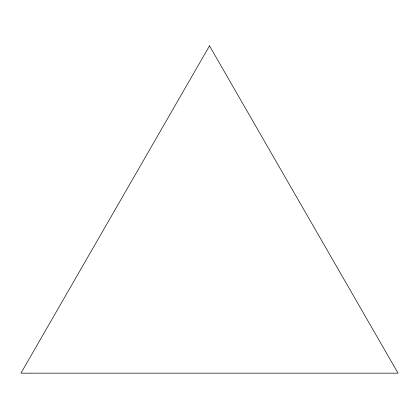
<?xml version="1.0" encoding="UTF-8"?>
<svg xmlns="http://www.w3.org/2000/svg" width="419" height="419" viewBox="0 0 419 419"><rect width="100%" height="100%" fill="white"/><g stroke="black" fill="none" stroke-linecap="round" stroke-linejoin="round"><path stroke-width="0.63" d="M209.5 45.839L20.95 373.161L398.05 373.161L209.5 45.839"/></g></svg>
